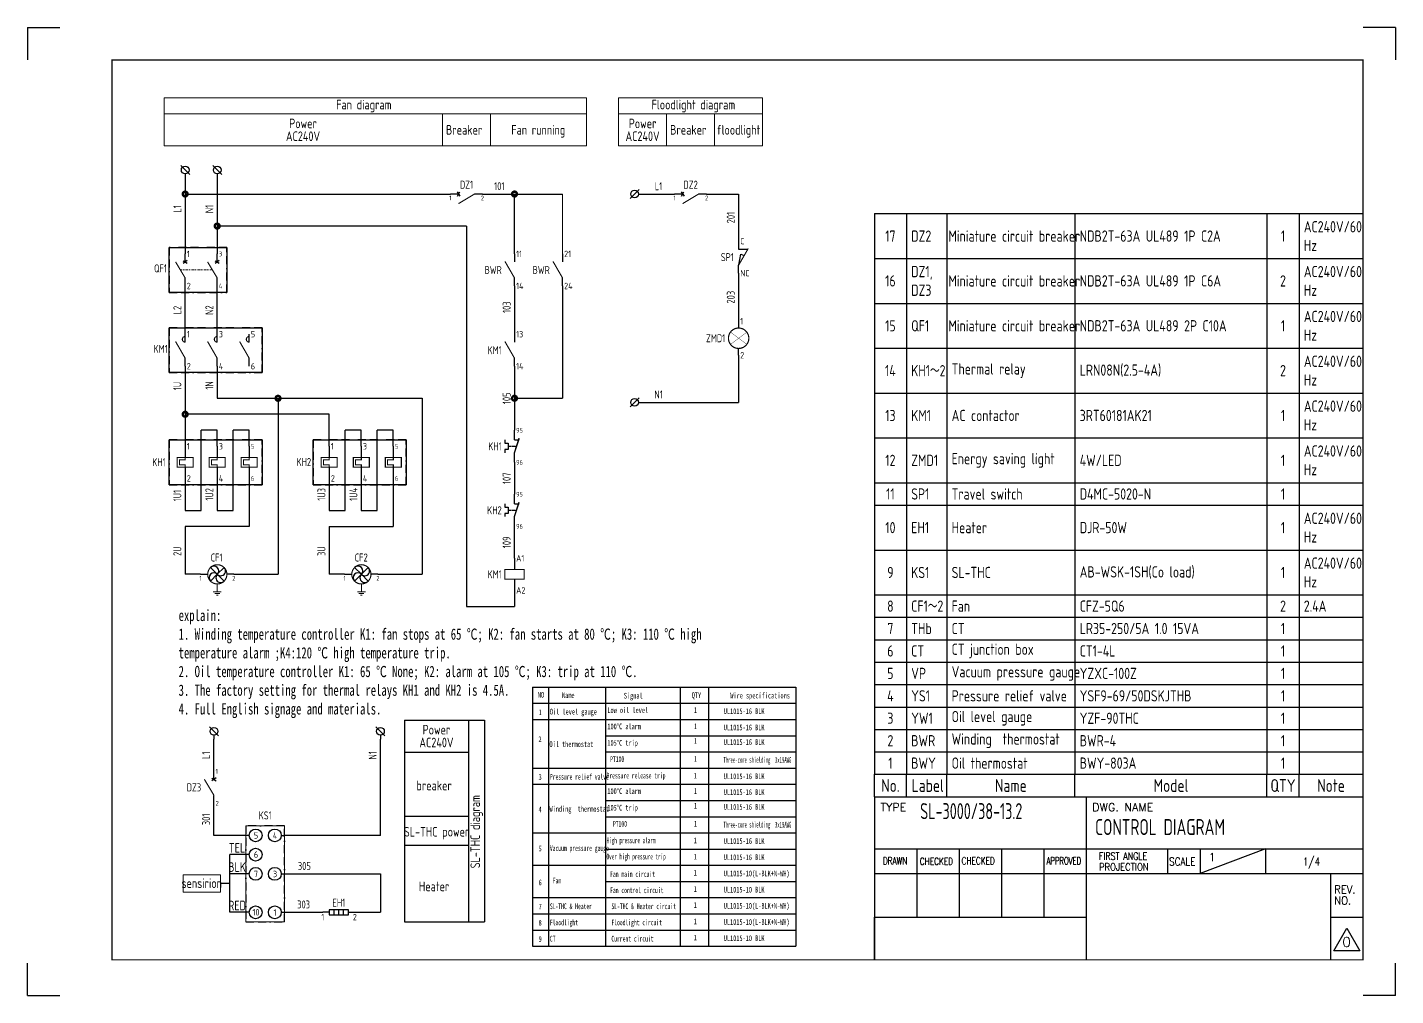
# Model space of a CAD drawing. Header units: millimetres. Extents: x 3839 to 6700, y -15967 to -14234.
# Drawn here: x 3839.3 to 4266.7, y -15966.7 to -15664.5 of the extents above; entities that cross this region are included whole.
import ezdxf
from ezdxf.enums import TextEntityAlignment as Align

# ---------------------------------------------------------------- set-up
doc = ezdxf.new("R2010")
doc.units = ezdxf.units.MM
doc.linetypes.add('BORDER', pattern=[1.75, 0.5, -0.25, 0.5, -0.25, 0, -0.25])
doc.linetypes.add('HIDDEN', pattern=[0.375, 0.25, -0.125])
doc.layers.get('0').update_dxf_attribs({"lineweight": 15})
for name, color, linetype in [('1', 4, 'Continuous'), ('2', 3, 'Continuous'), ('CONNECT', 3, 'Continuous'), ('DIM', 1, 'Continuous'), ('LY_Partlib2', 7, 'Continuous'), ('LY_Symb2', 7, 'Continuous'), ('MXB', 4, 'Continuous'), ('TEXT', 7, 'Continuous'), ('TM', 7, 'Continuous')]:
    doc.layers.add(name, color=color, linetype=linetype)
doc.layers.add('paper', color=254, linetype='Continuous', plot=False)
doc.layers.add('铁心', color=3, linetype='Continuous', lineweight=0)
doc.styles.add('DFT', font='SimSun.ttf', dxfattribs={"width": 0.67})
doc.styles.add('GB', font='gbenor.shx', dxfattribs={"bigfont": 'gbcbig.shx'})
doc.styles.add('MY-GB', font='gbenor.shx', dxfattribs={"width": 0.9, "bigfont": 'gbcbig.shx'})
doc.styles.add('ROMANS', font='romans.shx', dxfattribs={"oblique": 5})

# ---------------------------------------------------------------- blocks, each defined once
blk = doc.blocks.new('*U16')
at = {"ltscale": 10}
blk.add_arc((-0.22, -0.22), 1.5, 315, 135, dxfattribs=at)
blk = doc.blocks.new('*U17')
at = {"color": 0, "linetype": 'ByBlock', "lineweight": -2}
for p, rotation in [((1823.18, 671.02), 89.99999999999999), ((1825.3, 670.58), 180), ((1825.74, 672.7), 269.9999999999999)]:
    blk.add_blockref('*U16', p, dxfattribs=dict(at, rotation=rotation))
blk.add_blockref('*U16', (1823.62, 673.14), dxfattribs=at)
blk = doc.blocks.new('SYMB2_M_PWF109')
for p, q in [((0, 0), (2.23, 0)), ((10.39, 0), (8.23, 0))]:
    blk.add_line(p, q)
at = {"ltscale": 10}
for q in [(3.11, 2.12), (3.11, -2.12), (7.35, 2.12), (7.35, -2.12)]:
    blk.add_line((5.23, 0), q, dxfattribs=at)
at = {"color": 7, "const_width": 0.35}
blk.add_lwpolyline([(2.23, 0, 1), (8.23, 0, 1), (2.23, 0, -0.185156)], format="xyb", dxfattribs=at)
blk.add_blockref('*U17', (-1819.23, -671.86))
blk = doc.blocks.new('SYMB2_M_PWF59')
for p, q in [((2.06, 0.66), (2.94, -0.66)), ((2.14, -0.66), (2.92, 0.66))]:
    blk.add_line(p, q)
at = {"color": 7}
for p, q in [((2.5, 0), (0, 0)), ((10, 0), (7.5, 0))]:
    blk.add_line(p, q, dxfattribs=at)
at = {"const_width": 0.35}
blk.add_lwpolyline([(7.5, 0), (2.5, -3)], dxfattribs=at)
blk = doc.blocks.new('SYMB2_M_PWF21')
at = {"color": 7}
for p, q in [((0, 0), (3.5, 0)), ((6.5, 0), (10, 0))]:
    blk.add_line(p, q, dxfattribs=at)
at = {"color": 7, "const_width": 0.35}
blk.add_lwpolyline([(3.5, -3), (6.5, -3), (6.5, 3), (3.5, 3)], close=True, dxfattribs=at)
blk = doc.blocks.new('SYMB2_M_PWF6')
at = {"color": 7}
for p, q in [((0, 0), (2.5, 0)), ((10, 0), (7.5, 0))]:
    blk.add_line(p, q, dxfattribs=at)
at = {"color": 7, "const_width": 0.35}
blk.add_lwpolyline([(7.5, 0), (2.3, -3)], dxfattribs=at)
blk = doc.blocks.new('SYMB2_S_PWF3')
for p, q in [((-1.09, 1.41), (-3.91, -1.41)), ((-1.3, 0), (0, 0))]:
    blk.add_line(p, q)
blk.add_circle((-2.5, 0), 1.2)
blk = doc.blocks.new('SYMB2_M_PWF31')
at = {"color": 7}
for p, q in [((0, 0), (2, 0)), ((10, 0), (8, 0))]:
    blk.add_line(p, q, dxfattribs=at)
at = {"color": 7, "const_width": 0.35}
blk.add_lwpolyline([(2, 0, 1), (8, 0, 1), (2, 0, -0.185156)], format="xyb", dxfattribs=at)
at = {"color": 7, "const_width": 0.1}
for points in [[(6.8, 2.4), (3.2, -2.4)], [(3.2, 2.4), (6.8, -2.4)]]:
    blk.add_lwpolyline(points, dxfattribs=at)
blk = doc.blocks.new('SYMB2_S_PWF14')
blk.add_line((1, 0), (0, 0))
blk.add_circle((3, 0), 2)
blk = doc.blocks.new('SYMB2_S_PWF13')
blk.add_line((-1, 0), (0, 0))
blk.add_circle((-3, 0), 2)
blk = doc.blocks.new('SYMB2_M_PWF8')
at = {"color": 7}
for p, q in [((2.5, 0), (0, 0)), ((10, 0), (7.5, 0))]:
    blk.add_line(p, q, dxfattribs=at)
at = {"color": 7, "const_width": 0.35}
blk.add_lwpolyline([(0.7, 0, 1), (2.5, 0, 1)], format="xyb", dxfattribs=at)
blk.add_lwpolyline([(7.5, 0), (2.3, -3)], dxfattribs=at)
blk = doc.blocks.new('SYMB2_M_PWF30')
at = {"color": 7}
for p, q in [((0, 0), (3.5, 0)), ((6.5, 0), (10, 0))]:
    blk.add_line(p, q, dxfattribs=at)
at = {"color": 7, "const_width": 0.35}
blk.add_lwpolyline([(3.5, -2.5), (6.5, -2.5), (6.5, 2.5), (3.5, 2.5)], close=True, dxfattribs=at)
blk.add_lwpolyline([(3.5, 0), (4.2, 0), (4.2, -1.8), (5.8, -1.8), (5.8, 0), (6.5, 0)], dxfattribs=at)
blk = doc.blocks.new('SYMB2_M_PWF11')
at = {"color": 7}
for p, q in [((7, 0), (2.5, 1.5)), ((3, 0), (3, 1.5)), ((0.5, 0), (0, 0)), ((3, 0), (0.5, 0)), ((3, -3), (4, -3)), ((4, -2), (6, -2)), ((4, -3), (4, -2)), ((6, -2), (6, -3)), ((6, -3), (7, -3)), ((10, 0), (7, 0))]:
    blk.add_line(p, q, dxfattribs=at)
at = {"color": 7, "linetype": 'HIDDEN'}
blk.add_line((5, -2), (5, 0.33), dxfattribs=at)
at = {"color": 7, "linetype": 'Continuous', "const_width": 0.35}
blk.add_lwpolyline([(2.5, 1.5), (7, 0)], dxfattribs=at)
blk = doc.blocks.new('SYMB2_M_PWF78')
for p, q in [((2, 0), (0, 0)), ((3.5, -0.75), (3.5, 0.75)), ((5, -0.75), (5, 0.75)), ((6.5, -0.75), (6.5, 0.75)), ((8, 0), (10, 0))]:
    blk.add_line(p, q)
blk.add_lwpolyline([(8, 0.75), (2, 0.75), (2, -0.75), (8, -0.75)], close=True)
blk = doc.blocks.new('SYMB2_M_PWF47')
at = {"color": 7}
for p, q in [((2.5, 0), (2.5, 2.89)), ((4.04, 0.64), (4.5, 1.73)), ((7.43, 0.04), (4.04, 0.64)), ((0, 0), (2.5, 0)), ((10, 0), (7.5, 0))]:
    blk.add_line(p, q, dxfattribs=at)
at = {"color": 7, "const_width": 0.35}
blk.add_lwpolyline([(7.5, 0), (2.3, 3)], dxfattribs=at)

msp = doc.modelspace()

# ---------------------------------------------------------------- linework, layer by layer
at = {"color": 3}
msp.add_line((4006.45, -15716.49), (4006.45, -15735.19), dxfattribs=at)
at = {"color": 2, "linetype": 'BORDER'}
msp.add_line((3887.09, -15740.19), (3897.09, -15740.19), dxfattribs=at)
at = {"color": 7}
for p, q in [((3899.87, -15840.69), (3897.37, -15840.69)), ((3899.37, -15841.19), (3897.87, -15841.19)), ((3898.87, -15841.69), (3898.37, -15841.69)), ((3898.62, -15838.19), (3898.62, -15840.69)), ((3944.87, -15840.69), (3942.37, -15840.69)), ((3944.37, -15841.19), (3942.87, -15841.19)), ((3943.87, -15841.69), (3943.37, -15841.69)), ((3943.62, -15838.19), (3943.62, -15840.69))]:
    msp.add_line(p, q, dxfattribs=at)
for points in [[(3888.21, -15716.49, 1.5, 1.5, 1), (3888.96, -15716.49, 1.5, 1.5, 1)], [(3991.08, -15716.49, 1.5, 1.5, 1), (3991.83, -15716.49, 1.5, 1.5, 1)], [(3898.21, -15726.49, 1.5, 1.5, 1), (3898.96, -15726.49, 1.5, 1.5, 1)], [(3917.21, -15780.24, 1.5, 1.5, 1), (3917.96, -15780.24, 1.5, 1.5, 1)], [(3991.08, -15780.24, 1.5, 1.5, 1), (3991.83, -15780.24, 1.5, 1.5, 1)], [(3888.21, -15785.23, 1.5, 1.5, 1), (3888.96, -15785.23, 1.5, 1.5, 1)]]:
    msp.add_lwpolyline(points, format="xyseb", close=True)
at = {"color": 7, "const_width": 0.15}
for points in [[(3897.37, -15840.69), (3899.87, -15840.69)], [(3897.87, -15841.19), (3899.37, -15841.19)], [(3898.37, -15841.69), (3898.87, -15841.69)], [(3942.37, -15840.69), (3944.87, -15840.69)], [(3942.87, -15841.19), (3944.37, -15841.19)], [(3943.37, -15841.69), (3943.87, -15841.69)]]:
    msp.add_lwpolyline(points, dxfattribs=at)
msp.add_lwpolyline([(3907.58, -15913.68), (3919.58, -15913.68), (3919.58, -15943.68), (3907.58, -15943.68)], close=True)
at = {"color": 6, "lineweight": 13}
msp.add_lwpolyline([(3899.58, -15929.01), (3887.94, -15929.01), (3887.94, -15934.35), (3899.58, -15934.35)], close=True, dxfattribs=at)
at = {"layer": '1', "const_width": 0.356}
msp.add_lwpolyline([(3865.75, -15955.49), (4256.48, -15955.49), (4256.48, -15674.65), (3865.75, -15674.65), (3865.75, -15955.49)], dxfattribs=at)
at = {"layer": '2'}
for p, q in [((4103.85, -15904.61), (4256.48, -15904.61)), ((4103.85, -15904.61), (4103.85, -15955.49)), ((4169.99, -15904.61), (4169.99, -15955.49)), ((4103.85, -15920.89), (4256.48, -15920.89)), ((4117.08, -15920.89), (4117.08, -15942.23)), ((4130.31, -15920.89), (4130.31, -15942.23)), ((4143.54, -15920.89), (4143.54, -15942.23)), ((4156.76, -15920.89), (4156.76, -15942.23)), ((4195.43, -15920.89), (4195.43, -15928.52)), ((4225.96, -15920.89), (4205.61, -15928.52)), ((4205.61, -15920.89), (4205.61, -15928.52)), ((4225.96, -15920.89), (4225.96, -15928.52)), ((4103.85, -15928.52), (4169.99, -15928.52)), ((4169.99, -15928.52), (4256.48, -15928.52)), ((4246.31, -15928.52), (4246.31, -15955.49)), ((4103.85, -15942.23), (4169.99, -15942.23)), ((4103.85, -15955.46), (4103.85, -15942.23)), ((4246.31, -15942.23), (4256.48, -15942.23)), ((4247.32, -15952.69), (4251.4, -15945.64)), ((4251.4, -15945.64), (4255.47, -15952.69)), ((4255.47, -15952.69), (4247.32, -15952.69))]:
    msp.add_line(p, q, dxfattribs=at)
at = {"layer": 'CONNECT', "color": 3}
for p, q in [((3888.59, -15711.49), (3888.59, -15735.19)), ((3898.59, -15711.49), (3898.59, -15735.19)), ((3888.59, -15716.49), (3971.45, -15716.49)), ((3981.45, -15716.49), (4006.45, -15716.49)), ((3991.45, -15735.19), (3991.45, -15716.49)), ((4031.45, -15716.49), (4041.45, -15716.49)), ((4051.45, -15716.49), (4061.45, -15716.49)), ((4061.45, -15716.49), (4061.45, -15731.19)), ((3976.45, -15726.49), (3898.59, -15726.49)), ((3976.45, -15726.49), (3976.45, -15845.19)), ((4061.45, -15741.19), (4061.45, -15756.19)), ((3888.59, -15760.24), (3888.59, -15745.19)), ((3898.59, -15760.24), (3898.59, -15745.19)), ((3991.45, -15745.19), (3991.45, -15760.24)), ((4006.45, -15745.19), (4006.45, -15780.24)), ((4061.45, -15766.81), (4061.45, -15781.51)), ((3888.59, -15770.24), (3888.59, -15795.23)), ((3898.59, -15770.24), (3898.59, -15780.24)), ((3991.45, -15770.24), (3991.45, -15790.23)), ((3898.59, -15780.24), (3962.59, -15780.24)), ((3917.59, -15780.24), (3917.59, -15835.19)), ((3962.59, -15780.24), (3962.59, -15835.19)), ((3991.45, -15780.24), (4006.45, -15780.24)), ((4031.45, -15781.51), (4061.45, -15781.51)), ((3933.59, -15785.23), (3888.59, -15785.23)), ((3933.59, -15795.23), (3933.59, -15785.23)), ((3893.59, -15815.23), (3893.59, -15790.23)), ((3898.59, -15790.23), (3893.59, -15790.23)), ((3898.59, -15795.23), (3898.59, -15790.23)), ((3903.59, -15815.23), (3903.59, -15790.23)), ((3908.59, -15790.23), (3903.59, -15790.23)), ((3908.59, -15795.23), (3908.59, -15790.23)), ((3938.59, -15815.23), (3938.59, -15790.23)), ((3943.59, -15790.23), (3938.59, -15790.23)), ((3943.59, -15795.23), (3943.59, -15790.23)), ((3948.59, -15815.23), (3948.59, -15790.23)), ((3953.59, -15790.23), (3948.59, -15790.23)), ((3953.59, -15795.23), (3953.59, -15790.23)), ((3991.45, -15800.23), (3991.45, -15810.19)), ((3888.59, -15805.23), (3888.59, -15815.23)), ((3898.59, -15805.23), (3898.59, -15815.23)), ((3908.59, -15805.23), (3908.59, -15820.23)), ((3933.59, -15805.23), (3933.59, -15815.23)), ((3943.59, -15805.23), (3943.59, -15815.23)), ((3953.59, -15805.23), (3953.59, -15820.23)), ((3888.59, -15815.23), (3893.59, -15815.23)), ((3898.59, -15815.23), (3903.59, -15815.23)), ((3933.59, -15815.23), (3938.59, -15815.23)), ((3943.59, -15815.23), (3948.59, -15815.23)), ((3888.59, -15820.23), (3888.59, -15835.19)), ((3908.59, -15820.23), (3888.59, -15820.23)), ((3933.59, -15820.23), (3933.59, -15835.19)), ((3933.59, -15820.23), (3953.59, -15820.23)), ((3991.45, -15830.19), (3991.45, -15820.19)), ((3893.39, -15835.19), (3888.59, -15835.19)), ((3903.78, -15835.19), (3917.59, -15835.19)), ((3938.39, -15835.19), (3933.59, -15835.19)), ((3948.78, -15835.19), (3962.59, -15835.19)), ((3991.45, -15840.19), (3991.45, -15845.19)), ((3976.45, -15845.19), (3991.45, -15845.19)), ((3897.58, -15896.68), (3897.58, -15886.68)), ((3949.58, -15916.68), (3949.58, -15886.68)), ((3897.58, -15916.68), (3897.58, -15906.68)), ((3907.58, -15916.68), (3897.58, -15916.68)), ((3949.58, -15916.68), (3919.58, -15916.68)), ((3919.58, -15928.68), (3949.58, -15928.68)), ((3949.58, -15928.68), (3949.58, -15940.68)), ((3919.58, -15940.68), (3931.58, -15940.68)), ((3941.58, -15940.68), (3949.58, -15940.68))]:
    msp.add_line(p, q, dxfattribs=at)
at = {"layer": 'DIM'}
for p, q in [((3997.02, -15870.39), (4079.29, -15870.39)), ((3997.02, -15870.39), (3997.02, -15951.26)), ((4002.08, -15870.39), (4002.08, -15951.26)), ((4019.86, -15870.39), (4019.86, -15951.26)), ((4043.22, -15870.39), (4043.22, -15951.26)), ((4052.07, -15870.39), (4052.07, -15951.26)), ((4079.29, -15870.39), (4079.29, -15951.26)), ((3997.02, -15875.45), (4079.29, -15875.45)), ((3997.02, -15880.5), (4043.22, -15880.5)), ((4043.22, -15880.5), (4079.29, -15880.5)), ((4019.86, -15885.56), (4079.29, -15885.56)), ((4019.86, -15890.61), (4079.29, -15890.61)), ((3997.02, -15895.66), (4079.29, -15895.66)), ((3997.02, -15900.72), (4079.29, -15900.72)), ((4019.86, -15905.77), (4079.29, -15905.77)), ((4019.86, -15910.83), (4079.29, -15910.83)), ((3997.02, -15915.88), (4079.29, -15915.88)), ((4019.86, -15920.94), (4079.29, -15920.94)), ((3997.02, -15925.99), (4079.29, -15925.99)), ((4019.86, -15931.04), (4079.29, -15931.04)), ((3997.02, -15936.1), (4079.29, -15936.1)), ((3997.02, -15941.15), (4079.29, -15941.15)), ((3997.02, -15946.21), (4079.29, -15946.21)), ((3997.02, -15951.26), (4079.29, -15951.26))]:
    msp.add_line(p, q, dxfattribs=at)
at = {"layer": 'LY_Partlib2'}
for p, q in [((3957.07, -15880.68), (3957.07, -15943.68)), ((3957.07, -15880.68), (3982.07, -15880.68)), ((3977.07, -15880.68), (3977.07, -15943.68)), ((3982.07, -15880.68), (3982.07, -15943.68)), ((3957.07, -15890.68), (3977.07, -15890.68)), ((3957.07, -15910.68), (3977.07, -15910.68)), ((3957.07, -15919.68), (3977.07, -15919.68)), ((3957.07, -15943.68), (3982.07, -15943.68))]:
    msp.add_line(p, q, dxfattribs=at)
at = {"layer": 'LY_Partlib2', "color": 6}
for p, q in [((3907.58, -15922.68), (3902.58, -15922.68)), ((3902.58, -15940.68), (3902.58, -15922.68)), ((3902.58, -15931.68), (3899.58, -15931.68)), ((3907.58, -15928.68), (3902.58, -15928.68)), ((3907.58, -15940.68), (3902.58, -15940.68))]:
    msp.add_line(p, q, dxfattribs=at)
at = {"layer": 'LY_Partlib2'}
for points in [[(3883.59, -15733.19), (3901.59, -15733.19), (3901.59, -15747.19), (3883.59, -15747.19)], [(3883.59, -15758.24), (3912.59, -15758.24), (3912.59, -15772.24), (3883.59, -15772.24)], [(3883.59, -15793.23), (3912.59, -15793.23), (3912.59, -15807.23), (3883.59, -15807.23)], [(3928.59, -15793.23), (3957.59, -15793.23), (3957.59, -15807.23), (3928.59, -15807.23)]]:
    msp.add_lwpolyline(points, close=True, dxfattribs=at)
at = {"layer": 'LY_Partlib2', "color": 4, "linetype": 'BORDER', "ltscale": 5}
for points in [[(3883.59, -15747.19), (3901.59, -15747.19), (3901.59, -15733.19), (3883.59, -15733.19), (3883.59, -15747.19)], [(3883.59, -15772.24), (3912.59, -15772.24), (3912.59, -15758.24), (3883.59, -15758.24), (3883.59, -15772.24)], [(3883.59, -15807.23), (3912.59, -15807.23), (3912.59, -15793.23), (3883.59, -15793.23), (3883.59, -15807.23)], [(3928.59, -15807.23), (3957.59, -15807.23), (3957.59, -15793.23), (3928.59, -15793.23), (3928.59, -15807.23)], [(3907.58, -15943.68), (3919.58, -15943.68), (3919.58, -15913.68), (3907.58, -15913.68), (3907.58, -15943.68)]]:
    msp.add_lwpolyline(points, dxfattribs=at)
at = {"layer": 'MXB'}
for p, q in [((4103.85, -15722.61), (4256.48, -15722.61)), ((4103.85, -15722.61), (4103.85, -15736.61)), ((4113.85, -15722.61), (4113.85, -15736.61)), ((4126.48, -15722.61), (4126.48, -15736.61)), ((4166.48, -15722.61), (4166.48, -15736.61)), ((4226.48, -15722.61), (4226.48, -15736.61)), ((4236.48, -15722.61), (4236.48, -15736.61)), ((4103.85, -15736.61), (4256.48, -15736.61)), ((4103.85, -15736.61), (4103.85, -15750.61)), ((4113.85, -15736.61), (4113.85, -15750.61)), ((4126.48, -15736.61), (4126.48, -15750.61)), ((4166.48, -15736.61), (4166.48, -15750.61)), ((4226.48, -15736.61), (4226.48, -15750.61)), ((4236.48, -15736.61), (4236.48, -15750.61)), ((4103.85, -15750.61), (4256.48, -15750.61)), ((4103.85, -15750.61), (4103.85, -15764.61)), ((4113.85, -15750.61), (4113.85, -15764.61)), ((4126.48, -15750.61), (4126.48, -15764.61)), ((4166.48, -15750.61), (4166.48, -15764.61)), ((4226.48, -15750.61), (4226.48, -15764.61)), ((4236.48, -15750.61), (4236.48, -15764.61)), ((4103.85, -15764.61), (4256.48, -15764.61)), ((4103.85, -15764.61), (4103.85, -15778.61)), ((4113.85, -15764.61), (4113.85, -15778.61)), ((4126.48, -15764.61), (4126.48, -15778.61)), ((4166.48, -15764.61), (4166.48, -15778.61)), ((4226.48, -15764.61), (4226.48, -15778.61)), ((4236.48, -15764.61), (4236.48, -15778.61)), ((4103.85, -15778.61), (4256.48, -15778.61)), ((4103.85, -15778.61), (4103.85, -15792.61)), ((4113.85, -15778.61), (4113.85, -15792.61)), ((4126.48, -15778.61), (4126.48, -15792.61)), ((4166.48, -15778.61), (4166.48, -15792.61)), ((4226.48, -15778.61), (4226.48, -15792.61)), ((4236.48, -15778.61), (4236.48, -15792.61)), ((4103.85, -15792.61), (4256.48, -15792.61)), ((4103.85, -15792.61), (4103.85, -15806.61)), ((4113.85, -15792.61), (4113.85, -15806.61)), ((4126.48, -15792.61), (4126.48, -15806.61)), ((4166.48, -15792.61), (4166.48, -15806.61)), ((4226.48, -15792.61), (4226.48, -15806.61)), ((4236.48, -15792.61), (4236.48, -15806.61)), ((4103.85, -15806.61), (4256.48, -15806.61)), ((4103.85, -15806.61), (4103.85, -15813.61)), ((4113.85, -15806.61), (4113.85, -15813.61)), ((4126.48, -15806.61), (4126.48, -15813.61)), ((4166.48, -15806.61), (4166.48, -15813.61)), ((4226.48, -15806.61), (4226.48, -15813.61)), ((4236.48, -15806.61), (4236.48, -15813.61)), ((4103.85, -15813.61), (4256.48, -15813.61)), ((4103.85, -15813.61), (4103.85, -15827.61)), ((4113.85, -15813.61), (4113.85, -15827.61)), ((4126.48, -15813.61), (4126.48, -15827.61)), ((4166.48, -15813.61), (4166.48, -15827.61)), ((4226.48, -15813.61), (4226.48, -15827.61)), ((4236.48, -15813.61), (4236.48, -15827.61)), ((4103.85, -15827.61), (4256.48, -15827.61)), ((4103.85, -15827.61), (4103.85, -15841.61)), ((4113.85, -15827.61), (4113.85, -15841.61)), ((4126.48, -15827.61), (4126.48, -15841.61)), ((4166.48, -15827.61), (4166.48, -15841.61)), ((4226.48, -15827.61), (4226.48, -15841.61)), ((4236.48, -15827.61), (4236.48, -15841.61)), ((4103.85, -15841.61), (4256.48, -15841.61)), ((4103.85, -15841.61), (4103.85, -15848.61)), ((4113.85, -15841.61), (4113.85, -15848.61)), ((4126.48, -15841.61), (4126.48, -15848.61)), ((4166.48, -15841.61), (4166.48, -15848.61)), ((4226.48, -15841.61), (4226.48, -15848.61)), ((4236.48, -15841.61), (4236.48, -15848.61)), ((4103.85, -15848.61), (4256.48, -15848.61)), ((4103.85, -15848.61), (4103.85, -15855.61)), ((4103.85, -15848.61), (4256.48, -15848.61)), ((4113.85, -15848.61), (4113.85, -15855.61)), ((4126.48, -15848.61), (4126.48, -15855.61)), ((4166.48, -15848.61), (4166.48, -15855.61)), ((4226.48, -15848.61), (4226.48, -15855.61)), ((4236.48, -15848.61), (4236.48, -15855.61)), ((4103.85, -15855.61), (4256.48, -15855.61)), ((4103.85, -15855.61), (4103.85, -15862.61)), ((4113.85, -15855.61), (4113.85, -15862.61)), ((4126.48, -15855.61), (4126.48, -15862.61)), ((4166.48, -15855.61), (4166.48, -15862.61)), ((4226.48, -15855.61), (4226.48, -15862.61)), ((4236.48, -15855.61), (4236.48, -15862.61)), ((4103.85, -15862.61), (4256.48, -15862.61)), ((4103.85, -15862.61), (4103.85, -15869.61)), ((4113.85, -15862.61), (4113.85, -15869.61)), ((4126.48, -15862.61), (4126.48, -15869.61)), ((4166.48, -15862.61), (4166.48, -15869.61)), ((4226.48, -15862.61), (4226.48, -15869.61)), ((4236.48, -15862.61), (4236.48, -15869.61)), ((4103.85, -15869.61), (4256.48, -15869.61)), ((4103.85, -15869.61), (4103.85, -15876.61)), ((4113.85, -15869.61), (4113.85, -15876.61)), ((4126.48, -15869.61), (4126.48, -15876.61)), ((4166.48, -15869.61), (4166.48, -15876.61)), ((4226.48, -15869.61), (4226.48, -15876.61)), ((4236.48, -15869.61), (4236.48, -15876.61)), ((4103.85, -15876.61), (4256.48, -15876.61)), ((4103.85, -15876.61), (4103.85, -15883.61)), ((4113.85, -15876.61), (4113.85, -15883.61)), ((4126.48, -15876.61), (4126.48, -15883.61)), ((4166.48, -15876.61), (4166.48, -15883.61)), ((4226.48, -15876.61), (4226.48, -15883.61)), ((4236.48, -15876.61), (4236.48, -15883.61)), ((4103.85, -15883.61), (4256.48, -15883.61)), ((4103.85, -15883.61), (4103.85, -15890.61)), ((4113.85, -15883.61), (4113.85, -15890.61)), ((4126.48, -15883.61), (4126.48, -15890.61)), ((4166.48, -15883.61), (4166.48, -15890.61)), ((4226.48, -15883.61), (4226.48, -15890.61)), ((4236.48, -15883.61), (4236.48, -15890.61)), ((4103.85, -15890.61), (4256.48, -15890.61)), ((4103.85, -15890.61), (4103.85, -15897.61)), ((4113.85, -15890.61), (4113.85, -15897.61)), ((4126.48, -15890.61), (4126.48, -15897.61)), ((4166.48, -15890.61), (4166.48, -15897.61)), ((4226.48, -15890.61), (4226.48, -15897.61)), ((4236.48, -15890.61), (4236.48, -15897.61)), ((4103.85, -15897.61), (4256.48, -15897.61)), ((4103.85, -15904.61), (4103.85, -15897.61)), ((4113.85, -15904.61), (4113.85, -15897.61)), ((4126.48, -15904.61), (4126.48, -15897.61)), ((4166.48, -15904.61), (4166.48, -15897.61)), ((4226.48, -15904.61), (4226.48, -15897.61)), ((4236.48, -15904.61), (4236.48, -15897.61))]:
    msp.add_line(p, q, dxfattribs=at)
at = {"layer": 'paper'}
for p, q in [((3839.29, -15664.47), (3839.29, -15674.65)), ((3839.29, -15664.47), (3849.47, -15664.47)), ((4266.66, -15664.47), (4256.48, -15664.47)), ((4266.66, -15664.47), (4266.66, -15674.65)), ((3839.29, -15966.68), (3839.29, -15956.51)), ((4266.66, -15966.68), (4266.66, -15956.51)), ((3839.29, -15966.68), (3849.47, -15966.68)), ((4266.66, -15966.68), (4256.48, -15966.68))]:
    msp.add_line(p, q, dxfattribs=at)
at = {"layer": 'TM', "lineweight": 13}
for p, q in [((3882.07, -15686.45), (4013.95, -15686.45)), ((3882.07, -15701.45), (3882.07, -15686.45)), ((4013.95, -15701.45), (4013.95, -15686.45)), ((4023.95, -15701.45), (4023.95, -15686.45)), ((4023.95, -15686.45), (4068.95, -15686.45)), ((4068.95, -15701.45), (4068.95, -15686.45)), ((3882.07, -15691.45), (4013.95, -15691.45)), ((3968.95, -15701.45), (3968.95, -15691.45)), ((3983.95, -15701.45), (3983.95, -15691.45)), ((4023.95, -15691.45), (4068.95, -15691.45)), ((4038.95, -15701.45), (4038.95, -15691.45)), ((4053.95, -15701.45), (4053.95, -15691.45)), ((3882.07, -15701.45), (4013.95, -15701.45)), ((4023.95, -15701.45), (4068.95, -15701.45))]:
    msp.add_line(p, q, dxfattribs=at)
at = {"layer": '铁心'}
msp.add_lwpolyline([(4166.81, -15904.61), (4256.48, -15904.61), (4256.48, -15909.87)], dxfattribs=at)

# ---------------------------------------------------------------- block references
at = {"layer": 'LY_Symb2', "color": 3, "rotation": 270}
for name, p in [('SYMB2_S_PWF3', (3888.59, -15711.49)), ('SYMB2_S_PWF3', (3898.59, -15711.49)), ('SYMB2_M_PWF6', (3991.45, -15735.19)), ('SYMB2_M_PWF6', (4006.45, -15735.19)), ('SYMB2_M_PWF6', (3991.45, -15760.24)), ('SYMB2_M_PWF21', (3991.45, -15830.19))]:
    msp.add_blockref(name, p, dxfattribs=at)
at = {"layer": 'LY_Symb2', "color": 3}
for name, p in [('SYMB2_M_PWF59', (3971.45, -15716.49)), ('SYMB2_S_PWF3', (4031.45, -15716.49)), ('SYMB2_M_PWF59', (4041.45, -15716.49)), ('SYMB2_S_PWF3', (4031.45, -15781.51)), ('SYMB2_S_PWF14', (3907.58, -15916.68)), ('SYMB2_S_PWF13', (3919.58, -15916.68)), ('SYMB2_S_PWF14', (3907.58, -15922.68)), ('SYMB2_S_PWF14', (3907.58, -15928.68)), ('SYMB2_S_PWF13', (3919.58, -15928.68)), ('SYMB2_S_PWF14', (3907.58, -15940.68)), ('SYMB2_S_PWF13', (3919.58, -15940.68))]:
    msp.add_blockref(name, p, dxfattribs=at)
at = {"layer": 'LY_Symb2', "rotation": 270}
for name, p in [('SYMB2_M_PWF47', (4061.45, -15731.19)), ('SYMB2_M_PWF59', (3888.59, -15735.19)), ('SYMB2_M_PWF59', (3898.59, -15735.19)), ('SYMB2_M_PWF8', (3888.59, -15760.24)), ('SYMB2_M_PWF8', (3898.59, -15760.24)), ('SYMB2_M_PWF8', (3908.59, -15760.24)), ('SYMB2_M_PWF11', (3991.45, -15790.23)), ('SYMB2_M_PWF30', (3888.59, -15795.23)), ('SYMB2_M_PWF30', (3898.59, -15795.23)), ('SYMB2_M_PWF30', (3908.59, -15795.23)), ('SYMB2_M_PWF30', (3933.59, -15795.23)), ('SYMB2_M_PWF30', (3943.59, -15795.23)), ('SYMB2_M_PWF30', (3953.59, -15795.23)), ('SYMB2_M_PWF11', (3991.45, -15810.19)), ('SYMB2_S_PWF3', (3897.58, -15886.68)), ('SYMB2_S_PWF3', (3949.58, -15886.68)), ('SYMB2_M_PWF59', (3897.58, -15896.68))]:
    msp.add_blockref(name, p, dxfattribs=at)
at = {"layer": 'LY_Symb2'}
for name, p in [('SYMB2_M_PWF109', (3893.39, -15835.19)), ('SYMB2_M_PWF109', (3938.39, -15835.19)), ('SYMB2_M_PWF78', (3931.58, -15940.68))]:
    msp.add_blockref(name, p, dxfattribs=at)
at = {"layer": 'TEXT', "xscale": 1.06168319999997, "yscale": 1.06168319999997, "zscale": 1.06168319999997, "rotation": 270}
msp.add_blockref('SYMB2_M_PWF31', (4061.45, -15756.19), dxfattribs=at)

# ---------------------------------------------------------------- texts
at = {"style": 'MY-GB', "width": 0.9}
for s, p in [('Fan diagram ', (3945.14, -15688.59)), ('Floodlight diagram', (4047.33, -15688.59)), ('AC240V', (3925.39, -15698.45)), ('Power', (3925.39, -15694.45)), ('Breaker ', (3976.45, -15696.45)), ('Fan running', (3998.87, -15696.45)), ('AC240V', (4031.45, -15698.45)), ('Power', (4031.45, -15694.45)), ('Breaker ', (4046.45, -15696.45)), ('floodlight', (4061.45, -15696.45)), ('Power', (3967.07, -15883.68)), ('AC240V', (3967.07, -15887.68)), ('breaker ', (3967.07, -15901.12)), ('SL-THC power ', (3967.85, -15915.54)), ('Heater ', (3967.07, -15932.6))]:
    msp.add_text(s, height=3, dxfattribs=at).set_placement(p, align=Align.MIDDLE_CENTER)
msp.add_text('SL-THC diagram', height=3, rotation=90, dxfattribs=at).set_placement((3979.19, -15915.51), align=Align.MIDDLE_CENTER)
at = {"color": 6, "style": 'MY-GB', "width": 0.9}
for s, p in [('TEL', (3904.79, -15920.55)), ('BLK', (3904.79, -15926.55)), ('sensirion', (3893.76, -15931.59)), ('RED', (3904.79, -15938.55))]:
    msp.add_text(s, height=3, dxfattribs=at).set_placement(p, align=Align.MIDDLE_CENTER)
at = {"color": 1, "insert": (3886.54, -15846.26), "char_height": 3.5, "width": 177.5665, "attachment_point": 1, "style": 'GB'}
msp.add_mtext('{\\fSimSun|b0|i0|c134|p2;\\W0.7;explain:^J1. Winding temperature controller K1: fan stops at 65 ℃; K2: fan starts at 80 ℃; K3: 110 ℃ high temperature alarm ;K4:120 ℃ high temperature trip.^J2. Oil temperature controller K1: 65 ℃ None; K2: alarm at 105 ℃; K3: trip at 110 ℃.^J3. The factory setting for thermal relays KH1 and KH2 is 4.5A.^J4. Full English signage and materials.}', dxfattribs=at)
at = {"layer": '2', "style": 'ROMANS'}
for s, height, p in [('TYPE', 2.544, (4105.76, -15909.16)), ('DWG. NAME', 2.544, (4171.9, -15909.16)), ('1', 2.54, (4208.25, -15924.72))]:
    msp.add_text(s, height=height, dxfattribs=at).set_placement(p)
for s, height, width, p in [('DRAWN', 2.239, 0.75, (4106.5, -15925.73)), ('CHECKED', 2.239, 0.75, (4131.1, -15925.73)), ('APPROVED', 2.239, 0.7, (4157.62, -15925.73)), ('FIRST ANGLE', 2.2386, 0.8, (4174.01, -15924.27)), ('SCALE', 2.544, 0.8, (4195.88, -15926.12)), ('1/4', 2.544, 0.8, (4237.66, -15926.12)), ('CHECKED', 2.239, 0.75, (4118.05, -15925.87)), ('PROJECTION', 2.239, 0.86, (4174.01, -15927.63)), ('REV.', 2.544, 0.9, (4247.46, -15934.82)), ('NO.', 2.544, 0.9, (4247.46, -15938.29))]:
    msp.add_text(s, height=height, dxfattribs=dict(at, width=width)).set_placement(p)
at = {"layer": '2', "color": 4, "style": 'ROMANS'}
msp.add_text('0', height=3.05, dxfattribs=at).set_placement((4250.03, -15951.47))
at = {"layer": 'DIM', "color": 3, "style": 'MY-GB', "width": 0.9}
for s, p in [('101', (3986.7, -15715.29)), ('L1', (4036.45, -15715.29)), ('N1', (4036.45, -15780.31)), ('305', (3925.81, -15927.48)), ('303', (3925.58, -15939.48))]:
    msp.add_text(s, height=2.5, dxfattribs=at).set_placement(p, align=Align.CENTER)
at = {"layer": 'DIM', "color": 2, "style": 'MY-GB', "width": 0.9}
for s, height, p in [('1', 1.5, (3971.45, -15716.99)), ('2', 1.5, (3981.45, -15716.99)), ('1', 1.5, (4041.45, -15716.99)), ('2', 1.5, (4051.45, -15716.99)), ('1', 1.5, (3893.39, -15835.69)), ('2', 1.5, (3903.78, -15835.69)), ('1', 1.5, (3938.39, -15835.69)), ('2', 1.5, (3948.78, -15835.69)), ('1', 2, (3931.58, -15941.18)), ('2', 2, (3941.58, -15941.18))]:
    msp.add_text(s, height=height, dxfattribs=at).set_placement(p, align=Align.TOP_CENTER)
at = {"layer": 'DIM', "color": 3, "style": 'MY-GB', "width": 0.9}
for s, p in [('L1', (3887.39, -15721.16)), ('N1', (3897.39, -15721.16)), ('201', (4060.25, -15723.84)), ('203', (4060.25, -15748.69)), ('L2', (3887.39, -15752.72)), ('N2', (3897.39, -15752.72)), ('103', (3990.25, -15751.82)), ('1U', (3887.39, -15776.42)), ('1N', (3897.39, -15776.24)), ('105', (3990.25, -15780.24)), ('107', (3990.25, -15805.21)), ('1U1', (3887.39, -15810.63)), ('1U2', (3897.39, -15810.23)), ('1U3', (3932.39, -15810.23)), ('1U4', (3942.39, -15810.23)), ('109', (3990.25, -15825.19)), ('2U', (3887.39, -15827.96)), ('3U', (3932.39, -15827.96)), ('L1', (3896.38, -15891.68)), ('N1', (3948.38, -15891.68)), ('301', (3896.38, -15911.68))]:
    msp.add_text(s, height=2.5, rotation=90, dxfattribs=at).set_placement(p, align=Align.CENTER)
at = {"layer": 'DIM', "color": 2, "style": 'MY-GB', "width": 0.9}
for s, height, p in [('C', 2, (4061.95, -15731.19)), ('1', 2, (3889.09, -15735.19)), ('3', 1.5, (3899.09, -15735.19)), ('11', 2, (3991.95, -15735.19)), ('21', 2, (4006.95, -15735.19)), ('NC', 2, (4061.95, -15741.19)), ('2', 2, (3889.09, -15745.19)), ('4', 1.5, (3899.09, -15745.19)), ('14', 2, (3991.95, -15745.19)), ('24', 2, (4006.95, -15745.19)), ('1', 2, (4061.95, -15756.19)), ('1', 2, (3889.09, -15760.24)), ('3', 2, (3899.09, -15760.24)), ('5', 2, (3909.09, -15760.24)), ('13', 2, (3991.95, -15760.24)), ('2', 2, (3889.09, -15770.24)), ('4', 2, (3899.09, -15770.24)), ('6', 2, (3909.09, -15770.24)), ('14', 2, (3991.95, -15770.24)), ('2', 2, (4061.95, -15766.81)), ('95', 1.5, (3991.95, -15790.23)), ('1', 2, (3889.09, -15795.23)), ('3', 2, (3899.09, -15795.23)), ('5', 1.5, (3909.09, -15795.23)), ('1', 2, (3934.09, -15795.23)), ('3', 2, (3944.09, -15795.23)), ('5', 1.5, (3954.09, -15795.23)), ('96', 1.5, (3991.95, -15800.23)), ('2', 2, (3889.09, -15805.23)), ('4', 2, (3899.09, -15805.23)), ('6', 1.5, (3909.09, -15805.23)), ('2', 2, (3934.09, -15805.23)), ('4', 2, (3944.09, -15805.23)), ('6', 1.5, (3954.09, -15805.23)), ('95', 1.5, (3991.95, -15810.19)), ('96', 1.5, (3991.95, -15820.19)), ('A1', 2, (3991.95, -15830.19)), ('A2', 2, (3991.95, -15840.19)), ('1', 1.5, (3898.08, -15896.68)), ('2', 1.5, (3898.08, -15906.68))]:
    msp.add_text(s, height=height, dxfattribs=at).set_placement(p, align=Align.MIDDLE_LEFT)
at = {"layer": 'DIM', "style": 'DFT'}
for s, height, width, p in [('NO', 1.79, 0.67, (3998.73, -15873.69)), ('Name', 1.79, 0.67, (4006.28, -15873.8)), ('Signal', 1.79, 0.67, (4025.59, -15873.97)), ('QTY', 1.79, 0.67, (4046.8, -15873.78)), ('Wire specifications', 1.7901, 0.67, (4058.86, -15873.93)), ('1', 1.79, 0.67, (3998.97, -15879.13)), ('Oil level gauge ', 1.7901, 0.67, (4002.5, -15878.94)), ('Low oil level', 1.7901, 0.67, (4020.45, -15878.48)), ('1', 1.79, 0.67, (4047.49, -15878.44)), ('UL1015-16 BLK', 1.7901, 0.67, (4056.81, -15878.81)), ('100%%DC alarm', 1.7901, 0.67, (4020.45, -15883.54)), ('1', 1.79, 0.67, (4047.49, -15883.5)), ('UL1015-16 BLK', 1.7901, 0.67, (4056.81, -15883.87)), ('2', 1.79, 0.67, (3998.94, -15887.55)), ('Oil thermostat ', 1.7901, 0.67, (4002.37, -15889.09)), ('105%%DC trip', 1.7901, 0.67, (4020.45, -15888.7)), ('1', 1.79, 0.67, (4047.49, -15888.09)), ('UL1015-16 BLK', 1.7901, 0.67, (4056.81, -15888.46)), (' PT100 ', 1.79, 0.6, (4020.45, -15893.75)), ('1', 1.79, 0.67, (4047.49, -15893.71)), ('Three-core shielding  3x19AWG ', 1.7901, 0.5, (4056.73, -15894)), ('3', 1.79, 0.67, (3998.97, -15899.35)), ('Pressure relief valve ', 1.7901, 0.6, (4002.5, -15899.26)), ('Pressure release trip', 1.7901, 0.6, (4020.2, -15898.9)), ('1', 1.79, 0.67, (4047.42, -15898.91)), ('UL1015-16 BLK', 1.7901, 0.67, (4056.81, -15899.12)), ('100%%DC alarm', 1.7901, 0.67, (4020.45, -15903.76)), ('1', 1.79, 0.67, (4047.49, -15903.71)), ('UL1015-16 BLK', 1.7901, 0.67, (4056.81, -15904.08)), ('4', 1.79, 0.67, (3998.97, -15909.47)), ('Winding  thermostat  ', 1.7901, 0.67, (4002.37, -15909.3)), ('105%%DC trip', 1.7901, 0.67, (4020.45, -15908.92)), ('1', 1.79, 0.67, (4047.49, -15908.31)), ('UL1015-16 BLK', 1.7901, 0.67, (4056.81, -15908.68)), ('  PT100 ', 1.79, 0.6, (4020.45, -15913.97)), ('1', 1.79, 0.67, (4047.49, -15913.93)), ('Three-core shielding  3x19AWG ', 1.7901, 0.5, (4056.73, -15914.22)), ('High pressure alarm', 1.7901, 0.55, (4020.2, -15919.12)), ('1', 1.79, 0.67, (4047.42, -15919.12)), ('UL1015-16 BLK', 1.7901, 0.67, (4056.81, -15919.33)), ('5', 1.79, 0.67, (3998.97, -15921.66)), ('Vacuum pressure gauge', 1.7901, 0.6, (4002.5, -15921.56)), ('Over high pressure trip', 1.7901, 0.55, (4020.2, -15924.17)), ('1', 1.79, 0.67, (4047.42, -15924.18)), ('UL1015-16 BLK', 1.7901, 0.67, (4056.81, -15924.39)), ('Fan main circuit', 1.7901, 0.6, (4021.31, -15929.63)), ('1', 1.79, 0.67, (4047.42, -15929.23)), ('UL1015-10(L-BLK+N-WH) ', 1.7901, 0.67, (4056.81, -15929.44)), ('6', 1.79, 0.67, (3998.97, -15932.26)), ('Fan ', 1.79, 0.6, (4003.38, -15931.67)), ('Fan control circuit', 1.7901, 0.6, (4021.31, -15934.68)), ('1', 1.79, 0.67, (4047.42, -15934.29)), ('UL1015-10 BLK', 1.7901, 0.67, (4056.81, -15934.5)), ('7', 1.79, 0.67, (3998.97, -15939.79)), ('SL-THC & Heater  ', 1.7901, 0.6, (4002.5, -15939.69)), ('SL-THC & Heater circuit ', 1.7901, 0.6, (4021.72, -15939.69)), ('1', 1.79, 0.67, (4047.42, -15939.34)), ('UL1015-10(L-BLK+N-WH)', 1.7901, 0.67, (4056.81, -15939.55)), ('8', 1.79, 0.67, (3998.97, -15944.84)), ('Floodlight', 1.79, 0.6, (4002.5, -15944.75)), ('Floodlight circuit', 1.7901, 0.6, (4021.72, -15944.75)), ('1', 1.79, 0.67, (4047.42, -15944.4)), ('UL1015-10(L-BLK+N-WH)', 1.7901, 0.67, (4056.81, -15944.61)), ('9', 1.79, 0.67, (3998.97, -15949.9)), ('CT', 1.79, 0.6, (4002.5, -15949.8)), ('Current circuit', 1.7901, 0.6, (4021.72, -15949.8)), ('1', 1.79, 0.67, (4047.42, -15949.45)), ('UL1015-10 BLK', 1.7901, 0.67, (4056.81, -15949.66))]:
    msp.add_text(s, height=height, dxfattribs=dict(at, width=width)).set_placement(p)
at = {"layer": 'DIM', "color": 2, "style": 'MY-GB', "width": 0.9}
for s, p in [('5', (3910.71, -15916.67)), ('4', (3916.66, -15916.72)), ('6', (3910.71, -15922.67)), ('7', (3910.71, -15928.67)), ('3', (3916.66, -15928.72)), ('10', (3910.71, -15940.67)), ('1', (3916.66, -15940.72))]:
    msp.add_text(s, height=2, dxfattribs=at).set_placement(p, align=Align.MIDDLE)
at = {"layer": 'DIM', "color": 3, "char_height": 2.5, "style": 'MY-GB'}
for s, insert, attachment_point in [('DZ1', (3976.45, -15714.83), 8), ('DZ2', (4046.45, -15714.83), 8), ('BWR', (3987.45, -15740.19), 6), ('BWR', (4002.45, -15740.19), 6), ('KM1', (3987.45, -15765.24), 6), ('CF1', (3898.43, -15831.19), 8), ('KM1', (3987.45, -15835.19), 6)]:
    msp.add_mtext(s, dxfattribs=dict(at, insert=insert, attachment_point=attachment_point))
at = {"layer": 'DIM', "char_height": 2.5, "style": 'MY-GB'}
for s, insert, attachment_point in [('SP1', (4059.95, -15736.19), 6), ('QF1', (3880.88, -15740.94), 8), ('ZMD1', (4057.26, -15761.5), 6), ('KM1', (3880.93, -15766.07), 8), ('KH1', (3987.45, -15795.23), 6), ('KH1', (3880.4, -15801.44), 8), ('KH2', (3925.65, -15801.38), 8), ('KH2', (3987.45, -15815.19), 6), ('CF2', (3943.58, -15831.19), 8), ('DZ3', (3893.58, -15901.68), 6), ('KS1', (3913.58, -15911.68), 8), ('EH1', (3936.58, -15938.93), 8)]:
    msp.add_mtext(s, dxfattribs=dict(at, insert=insert, attachment_point=attachment_point))
at = {"layer": 'MXB', "style": 'MY-GB'}
for s, width, p in [('SL-3000/38-13.2', 0.75, (4118.14, -15911.6)), ('CONTROL DIAGRAM', 0.8, (4172.81, -15916.57))]:
    msp.add_text(s, height=5, dxfattribs=dict(at, width=width)).set_placement(p)
at = {"layer": 'MXB', "char_height": 3.5, "style": 'MY-GB'}
for s, insert, attachment_point in [('AC240V/60\\PHz', (4237.98, -15729.61), 4), ('17', (4108.85, -15729.61), 5), ('DZ2', (4115.35, -15729.61), 4), ('Miniature circuit breaker', (4126.98, -15729.61), 4), ('NDB2T-63A UL489 1P C2A', (4167.98, -15729.61), 4), ('1', (4231.48, -15729.61), 5), ('DZ1,\\PDZ3', (4115.35, -15743.61), 4), ('AC240V/60\\PHz', (4237.98, -15743.61), 4), ('16', (4108.85, -15743.61), 5), ('Miniature circuit breaker', (4126.98, -15743.61), 4), ('NDB2T-63A UL489 1P C6A', (4167.98, -15743.61), 4), ('2', (4231.48, -15743.61), 5), ('15', (4108.85, -15757.61), 5), ('QF1', (4115.35, -15757.61), 4), ('Miniature circuit breaker', (4126.98, -15757.61), 4), ('1', (4231.48, -15757.61), 5), ('AC240V/60\\PHz', (4237.98, -15757.61), 4), ('Thermal relay', (4127.98, -15771.61), 4), ('AC240V/60\\PHz', (4237.98, -15771.61), 4), ('14', (4108.85, -15771.61), 5), ('KH1～2', (4115.35, -15771.61), 4), ('2', (4231.48, -15771.61), 5), ('AC240V/60\\PHz', (4237.98, -15785.61), 4), ('13', (4108.85, -15785.61), 5), ('KM1', (4115.35, -15785.61), 4), ('AC contactor', (4127.98, -15785.61), 4), ('3RT60181AK21', (4167.98, -15785.61), 4), ('1', (4231.48, -15785.61), 5), ('AC240V/60\\PHz', (4237.98, -15799.61), 4), ('12', (4108.85, -15799.61), 5), ('ZMD1', (4115.35, -15799.61), 4), ('Energy saving light', (4127.98, -15799.61), 4), ('4W/LED', (4167.98, -15799.61), 4), ('1', (4231.48, -15799.61), 5), ('11', (4108.85, -15810.11), 5), ('SP1', (4115.35, -15810.11), 4), ('Travel switch', (4127.98, -15810.11), 4), ('1', (4231.48, -15810.11), 5), ('AC240V/60\\PHz', (4237.98, -15820.61), 4), ('10', (4108.85, -15820.61), 5), ('EH1', (4115.35, -15820.61), 4), ('Heater', (4127.98, -15820.61), 4), ('DJR-50W', (4167.98, -15820.61), 4), ('1', (4231.48, -15820.61), 5), ('9', (4108.85, -15834.61), 5), ('KS1', (4115.35, -15834.61), 4), ('SL-THC', (4127.98, -15834.61), 4), ('AB-WSK-1SH(Co load)', (4167.98, -15834.61), 4), ('1', (4231.48, -15834.61), 5), ('AC240V/60\\PHz', (4237.98, -15834.61), 4), ('8', (4108.85, -15845.11), 5), ('CF1～2', (4115.35, -15845.11), 4), ('Fan', (4127.98, -15845.11), 4), ('CFZ-5Q6 ', (4167.98, -15845.11), 4), ('2', (4231.48, -15845.11), 5), ('7', (4108.85, -15852.11), 5), ('THb', (4115.35, -15852.11), 4), ('CT', (4127.98, -15852.11), 4), ('LR35-250/5A 1.0 15VA', (4167.98, -15852.11), 4), ('1', (4231.48, -15852.11), 5), ('6', (4108.85, -15859.11), 5), ('CT', (4115.35, -15859.11), 4), ('CT junction box', (4127.98, -15859.11), 4), ('CT1-4L', (4167.98, -15859.11), 4), ('1', (4231.48, -15859.11), 5), ('5', (4108.85, -15866.11), 5), ('VP', (4115.35, -15866.11), 4), ('Vacuum pressure gauge', (4127.98, -15866.11), 4), ('YZXC-100Z', (4167.98, -15866.11), 4), ('1', (4231.48, -15866.11), 5), ('4', (4108.85, -15873.11), 5), ('YS1', (4115.35, -15873.11), 4), ('Pressure relief valve', (4127.98, -15873.11), 4), ('YSF9-69/50DSKJTHB', (4167.98, -15873.11), 4), ('1', (4231.48, -15873.11), 5), ('3', (4108.85, -15880.11), 5), ('YW1', (4115.35, -15880.11), 4), ('YZF-90THC', (4167.98, -15880.11), 4), ('1', (4231.48, -15880.11), 5), ('Winding  thermostat ', (4127.98, -15887.11), 4), ('2', (4108.85, -15887.11), 5), ('BWR', (4115.35, -15887.11), 4), ('BWR-4', (4167.98, -15887.11), 4), ('1', (4231.48, -15887.11), 5), ('1', (4108.85, -15894.11), 5), ('BWY', (4115.35, -15894.11), 4), ('Oil thermostat', (4127.98, -15894.11), 4), ('BWY-803A', (4167.98, -15894.11), 4), ('1', (4231.48, -15894.11), 5)]:
    msp.add_mtext(s, dxfattribs=dict(at, insert=insert, attachment_point=attachment_point))
at = {"layer": 'MXB', "color": 1, "char_height": 3.5, "attachment_point": 4, "style": 'MY-GB'}
for s, insert in [('NDB2T-63A UL489 2P C10A', (4167.98, -15757.61)), ('LRN08N(2.5-4A)', (4167.98, -15771.61)), ('2.4A', (4237.98, -15845.11))]:
    msp.add_mtext(s, dxfattribs=dict(at, insert=insert))
at = {"layer": 'MXB', "char_height": 3.5, "attachment_point": 4, "style": 'MY-GB'}
for s, insert, width in [('D4MC-5020-N', (4167.98, -15810.11), 20.7375), ('Oil level gauge', (4127.98, -15880.11), 31.5149)]:
    msp.add_mtext(s, dxfattribs=dict(at, insert=insert, width=width))
at = {"layer": 'MXB', "char_height": 4, "attachment_point": 5, "line_spacing_factor": 0.75, "style": 'MY-GB'}
for s, insert in [('No.', (4108.85, -15901.11)), ('Label', (4120.53, -15901.11)), ('Name', (4146.48, -15901.11)), ('Model', (4196.48, -15901.11))]:
    msp.add_mtext(s, dxfattribs=dict(at, insert=insert))
for s, insert, width in [('QTY', (4231.48, -15901.11), 4.8441), ('Note', (4246.48, -15901.11), 4.8838)]:
    msp.add_mtext(s, dxfattribs=dict(at, insert=insert, width=width))

doc.saveas('drawing.dxf')
